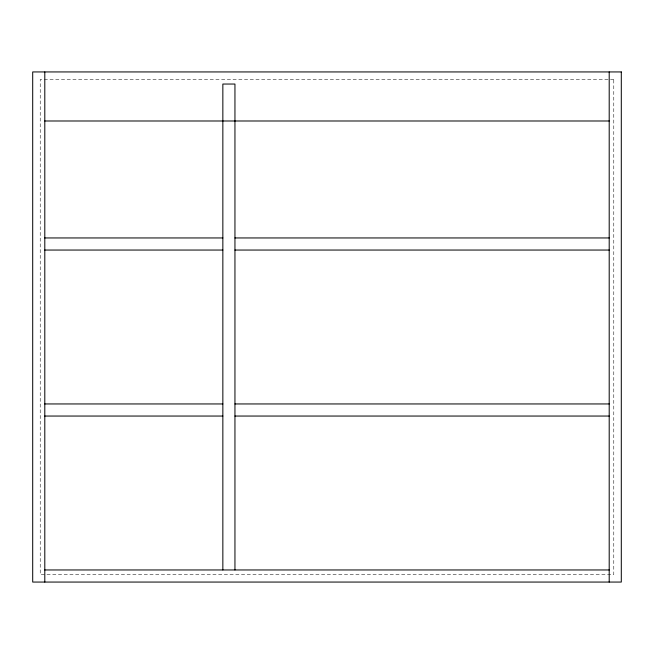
<?xml version="1.0" encoding="UTF-8"?>
<svg xmlns="http://www.w3.org/2000/svg" width="654" height="654" viewBox="0 0 654 654"><rect width="100%" height="100%" fill="white"/><g stroke="black" fill="none" stroke-linecap="round" stroke-linejoin="round"><path stroke-width="0.49" stroke-dasharray="3.27 2.45" d="M613.779 79.461L40.221 79.461L40.221 574.539L613.779 574.539L613.779 79.461"/><path stroke-width="0.98" d="M44.799 120.99L609.201 120.99M44.799 237.95L222.851 237.95M234.949 237.95L609.201 237.95M44.799 250.049L222.851 250.049M234.949 250.049L609.201 250.049M44.799 403.951L222.851 403.951M234.949 403.951L609.201 403.951M44.799 416.05L222.851 416.05M234.949 416.05L609.201 416.05M44.799 569.961L609.201 569.961M609.201 71.94L609.201 582.06M234.949 569.961L234.949 84.039L222.851 84.039L222.851 569.961M44.799 71.94L44.799 582.06M621.3 71.94L32.7 71.94L32.7 582.06L621.3 582.06L621.3 71.94"/></g></svg>
